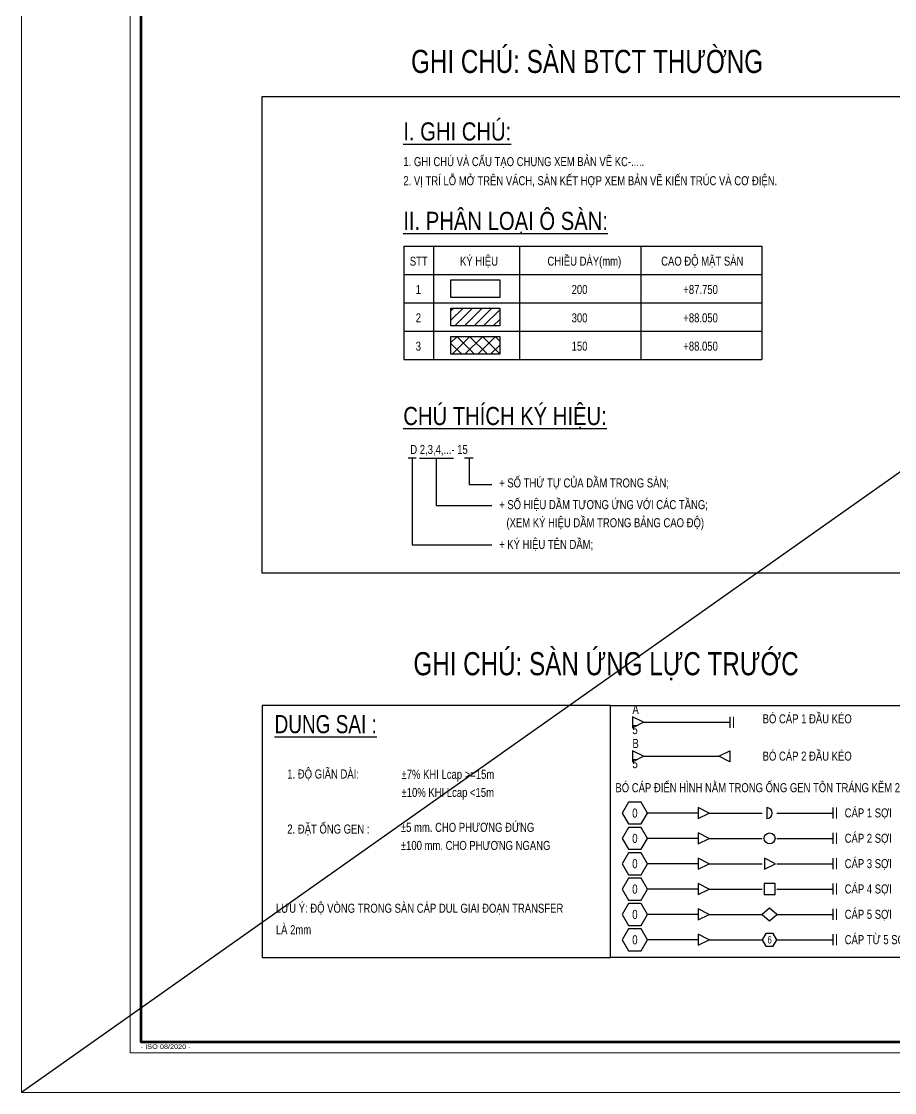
# Model space of a CAD drawing. Header units: millimetres. Extents: x 0 to 130105, y 0 to 70900.
# Drawn here: x 46005 to 70115, y 11500 to 41084 of the extents above; entities that cross this region are included whole.
import ezdxf
from ezdxf.enums import TextEntityAlignment as Align

# ---------------------------------------------------------------- set-up
doc = ezdxf.new("R2010")
doc.units = ezdxf.units.MM
doc.header["$MEASUREMENT"] = 0
doc.layers.get('0').update_dxf_attribs({"lineweight": 20})
doc.layers.get('DEFPOINTS').update_dxf_attribs({"color": 185, "lineweight": 20})
for name, color, linetype in [('03BORDER', 3, 'Continuous'), ('08HATCH', 251, 'Continuous'), ('CDC.03.BORDER', 3, 'Continuous'), ('CDC.06.TEXT', 2, 'Continuous'), ('CDC.09.COLUMN', 4, 'Continuous'), ('CDC.11.NOTE', 8, 'Continuous')]:
    doc.layers.add(name, color=color, linetype=linetype)
doc.layers.add('CDC -TEXT KHUNG', color=7, linetype='Continuous', lineweight=20)
doc.layers.add('CDC-KHUNGTEN', color=7, linetype='Continuous', lineweight=20)
doc.layers.add('KCS_Plotter', color=11, linetype='Continuous', plot=False)
doc.styles.add('ARIAL', font='arial.ttf', dxfattribs={"width": 0.6})
doc.styles.add('KT CDC', font='arial.ttf', dxfattribs={"width": 0.85, "height": 200})
doc.styles.add('SMTEXT', font='arial.ttf', dxfattribs={"width": 0.75})

# ---------------------------------------------------------------- blocks, each defined once
blk = doc.blocks.new('TEMP2')
at = {"layer": 'CDC.03.BORDER'}
for p, q in [((300, 0), (1751, 0)), ((2151, 0), (3675, 0)), ((3675, 150), (3675, -150)), ((3675, 150), (3675, -150))]:
    blk.add_line(p, q, dxfattribs=at)
blk.add_lwpolyline([(300, 0), (0, 150), (0, -150)], close=True, dxfattribs=at)
blk.add_lwpolyline([(300, 0), (0, 150), (0, -150)], close=True, dxfattribs=at)
blk.add_lwpolyline([(1875, 150), (1875, -150, 1)], format="xyb", close=True, dxfattribs=at)
at = {"layer": 'CDC.11.NOTE'}
blk.add_line((0, 0), (-1384, 0), dxfattribs=at)
blk.add_lwpolyline([(-1899, 298), (-2071, 0), (-1899, -298), (-1556, -298), (-1384, 0), (-1556, 298)], close=True, dxfattribs=at)
at = {"layer": 'DEFPOINTS', "color": 225}
blk.add_line((3775, 150), (3775, -150), dxfattribs=at)
blk.add_line((3775, 150), (3775, -150), dxfattribs=at)
at = {"layer": 'CDC.06.TEXT', "style": 'SMTEXT', "width": 0.75, "flags": 4}
blk.add_attdef('SH', text='', height=250, dxfattribs=at).set_placement((-1728, 0), align=Align.MIDDLE_CENTER)
at = {"layer": 'CDC.06.TEXT', "style": 'SMTEXT', "width": 0.75}
blk.add_attdef('KHOANGCACH', text='', height=200, rotation=360, dxfattribs=at).set_placement((-1315, 150), align=Align.MIDDLE_LEFT)
blk = doc.blocks.new('TEMP3')
at = {"layer": 'CDC.03.BORDER'}
for p, q in [((-2459, 0), (-100, 0)), ((-100, 150), (-100, -150)), ((-100, 150), (-100, -150))]:
    blk.add_line(p, q, dxfattribs=at)
blk.add_lwpolyline([(-2459, 0), (-2759, 150), (-2759, -150)], close=True, dxfattribs=at)
blk.add_lwpolyline([(-2459, 0), (-2759, 150), (-2759, -150)], close=True, dxfattribs=at)
at = {"layer": 'DEFPOINTS', "color": 225}
blk.add_line((0, 150), (0, -150), dxfattribs=at)
blk.add_line((0, 150), (0, -150), dxfattribs=at)
at = {"layer": 'DEFPOINTS', "style": 'SMTEXT', "width": 0.75}
for tag, p in [('SH', (-2759, 150)), ('SOSOICAP', (-2759, -400))]:
    blk.add_attdef(tag, p, '', height=250, dxfattribs=at)
blk = doc.blocks.new('TEMP4')
at = {"layer": 'CDC.03.BORDER'}
blk.add_line((-2359, 0), (-300, 0), dxfattribs=at)
for points in [[(-2359, 0), (-2659, 150), (-2659, -150)], [(-2359, 0), (-2659, 150), (-2659, -150)], [(-300, 0), (0, 150), (0, -150)], [(-300, 0), (0, 150), (0, -150)]]:
    blk.add_lwpolyline(points, close=True, dxfattribs=at)
at = {"layer": 'DEFPOINTS', "style": 'SMTEXT', "width": 0.75}
for tag, p in [('SH', (-2659, 150)), ('SOSOICAP', (-2659, -400))]:
    blk.add_attdef(tag, p, '', height=250, dxfattribs=at)
blk = doc.blocks.new('TEMP5')
at = {"layer": 'CDC.03.BORDER'}
for p, q in [((300, 0), (1751, 0)), ((2151, 0), (3675, 0)), ((3675, 150), (3675, -150)), ((3675, 150), (3675, -150))]:
    blk.add_line(p, q, dxfattribs=at)
for points in [[(300, 0), (0, 150), (0, -150)], [(300, 0), (0, 150), (0, -150)], [(1801, -150), (2101, -150), (2101, 150), (1801, 150)]]:
    blk.add_lwpolyline(points, close=True, dxfattribs=at)
at = {"layer": 'CDC.11.NOTE'}
blk.add_line((0, 0), (-1384, 0), dxfattribs=at)
blk.add_lwpolyline([(-1899, 298), (-2071, 0), (-1899, -298), (-1556, -298), (-1384, 0), (-1556, 298)], close=True, dxfattribs=at)
at = {"layer": 'DEFPOINTS', "color": 225}
blk.add_line((3775, 150), (3775, -150), dxfattribs=at)
blk.add_line((3775, 150), (3775, -150), dxfattribs=at)
at = {"layer": 'CDC.06.TEXT', "style": 'SMTEXT', "width": 0.75, "flags": 4}
blk.add_attdef('SH', text='', height=250, dxfattribs=at).set_placement((-1728, 0), align=Align.MIDDLE_CENTER)
at = {"layer": 'CDC.06.TEXT', "style": 'SMTEXT', "width": 0.75}
blk.add_attdef('KHOANGCACH', text='', height=200, rotation=360, dxfattribs=at).set_placement((-1315, 150), align=Align.MIDDLE_LEFT)
blk = doc.blocks.new('TEMP6')
at = {"layer": 'CDC.03.BORDER'}
for p, q in [((300, 0), (1751, 0)), ((2151, 0), (3675, 0)), ((3675, 150), (3675, -150)), ((3675, 150), (3675, -150))]:
    blk.add_line(p, q, dxfattribs=at)
blk.add_lwpolyline([(300, 0), (0, 150), (0, -150)], close=True, dxfattribs=at)
blk.add_lwpolyline([(300, 0), (0, 150), (0, -150)], close=True, dxfattribs=at)
blk.add_lwpolyline([(2151, 0), (1951, 175), (1751, 0), (1951, -175), (2151, 0)], dxfattribs=at)
at = {"layer": 'CDC.11.NOTE'}
blk.add_line((0, 0), (-1384, 0), dxfattribs=at)
blk.add_lwpolyline([(-1899, 298), (-2071, 0), (-1899, -298), (-1556, -298), (-1384, 0), (-1556, 298)], close=True, dxfattribs=at)
at = {"layer": 'DEFPOINTS', "color": 225}
blk.add_line((3775, 150), (3775, -150), dxfattribs=at)
blk.add_line((3775, 150), (3775, -150), dxfattribs=at)
at = {"layer": 'CDC.06.TEXT', "style": 'SMTEXT', "width": 0.75, "flags": 4}
blk.add_attdef('SH', text='', height=250, dxfattribs=at).set_placement((-1728, 0), align=Align.MIDDLE_CENTER)
at = {"layer": 'CDC.06.TEXT', "style": 'SMTEXT', "width": 0.75}
blk.add_attdef('KHOANGCACH', text='', height=200, rotation=360, dxfattribs=at).set_placement((-1315, 150), align=Align.MIDDLE_LEFT)
blk = doc.blocks.new('TEMP7')
at = {"layer": 'CDC.03.BORDER'}
for p, q in [((300, 0), (1751, 0)), ((2151, 0), (3675, 0)), ((3675, 150), (3675, -150)), ((3675, 150), (3675, -150))]:
    blk.add_line(p, q, dxfattribs=at)
for points in [[(300, 0), (0, 150), (0, -150)], [(300, 0), (0, 150), (0, -150)], [(1751, 0), (1851, -173), (2051, -173), (2151, 0), (2051, 173), (1851, 173)]]:
    blk.add_lwpolyline(points, close=True, dxfattribs=at)
at = {"layer": 'CDC.11.NOTE'}
blk.add_line((0, 0), (-1384, 0), dxfattribs=at)
blk.add_lwpolyline([(-1899, 298), (-2071, 0), (-1899, -298), (-1556, -298), (-1384, 0), (-1556, 298)], close=True, dxfattribs=at)
at = {"layer": 'DEFPOINTS', "color": 225}
blk.add_line((3775, 150), (3775, -150), dxfattribs=at)
blk.add_line((3775, 150), (3775, -150), dxfattribs=at)
at = {"layer": 'CDC.06.TEXT', "style": 'SMTEXT', "width": 0.75, "flags": 4}
for tag, height, p in [('SH', 250, (-1728, 0)), ('SOSOICAP', 200, (1951, 0))]:
    blk.add_attdef(tag, text='', height=height, dxfattribs=at).set_placement(p, align=Align.MIDDLE_CENTER)
at = {"layer": 'CDC.06.TEXT', "style": 'SMTEXT', "width": 0.75}
blk.add_attdef('KHOANGCACH', text='', height=200, rotation=360, dxfattribs=at).set_placement((-1315, 150), align=Align.MIDDLE_LEFT)
blk = doc.blocks.new('TEMP8')
at = {"layer": 'CDC.03.BORDER'}
for p, q in [((300, 0), (1751, 0)), ((2151, 0), (3675, 0)), ((3675, 150), (3675, -150)), ((3675, 150), (3675, -150))]:
    blk.add_line(p, q, dxfattribs=at)
for points in [[(300, 0), (0, 150), (0, -150)], [(300, 0), (0, 150), (0, -150)], [(2116, 0), (1816, 150), (1816, -150)]]:
    blk.add_lwpolyline(points, close=True, dxfattribs=at)
at = {"layer": 'CDC.11.NOTE'}
blk.add_line((0, 0), (-1384, 0), dxfattribs=at)
blk.add_lwpolyline([(-1899, 298), (-2071, 0), (-1899, -298), (-1556, -298), (-1384, 0), (-1556, 298)], close=True, dxfattribs=at)
at = {"layer": 'DEFPOINTS', "color": 225}
blk.add_line((3775, 150), (3775, -150), dxfattribs=at)
blk.add_line((3775, 150), (3775, -150), dxfattribs=at)
at = {"layer": 'CDC.06.TEXT', "style": 'SMTEXT', "width": 0.75, "flags": 4}
blk.add_attdef('SH', text='', height=250, dxfattribs=at).set_placement((-1728, 0), align=Align.MIDDLE_CENTER)
at = {"layer": 'CDC.06.TEXT', "style": 'SMTEXT', "width": 0.75}
blk.add_attdef('KHOANGCACH', text='', height=200, rotation=360, dxfattribs=at).set_placement((-1315, 150), align=Align.MIDDLE_LEFT)
blk = doc.blocks.new('TEMP9')
at = {"layer": 'CDC.03.BORDER'}
for p, q in [((300, 0), (1751, 0)), ((2151, 0), (3675, 0)), ((3675, 150), (3675, -150)), ((3675, 150), (3675, -150))]:
    blk.add_line(p, q, dxfattribs=at)
blk.add_lwpolyline([(300, 0), (0, 150), (0, -150)], close=True, dxfattribs=at)
blk.add_lwpolyline([(300, 0), (0, 150), (0, -150)], close=True, dxfattribs=at)
blk.add_circle((1951, 0), 150, dxfattribs=at)
at = {"layer": 'CDC.11.NOTE'}
blk.add_line((0, 0), (-1384, 0), dxfattribs=at)
blk.add_lwpolyline([(-1899, 298), (-2071, 0), (-1899, -298), (-1556, -298), (-1384, 0), (-1556, 298)], close=True, dxfattribs=at)
at = {"layer": 'DEFPOINTS', "color": 225}
blk.add_line((3775, 150), (3775, -150), dxfattribs=at)
blk.add_line((3775, 150), (3775, -150), dxfattribs=at)
at = {"layer": 'CDC.06.TEXT', "style": 'SMTEXT', "width": 0.75, "flags": 4}
blk.add_attdef('SH', text='', height=250, dxfattribs=at).set_placement((-1728, 0), align=Align.MIDDLE_CENTER)
at = {"layer": 'CDC.06.TEXT', "style": 'SMTEXT', "width": 0.75}
blk.add_attdef('KHOANGCACH', text='', height=200, rotation=360, dxfattribs=at).set_placement((-1315, 150), align=Align.MIDDLE_LEFT)
blk = doc.blocks.new('KHUNG TEN')
at = {"layer": 'CDC-KHUNGTEN', "color": 8}
blk.add_lwpolyline([(75096, 1100), (83000, 1100), (83000, 58300), (3000, 58300), (3000, 1100), (75096, 1100)], dxfattribs=at)
at = {"layer": 'CDC-KHUNGTEN', "color": 255, "lineweight": 60}
blk.add_lwpolyline([(74900, 1400), (74900, 58000), (3300, 58000), (3300, 1400), (74900, 1400)], close=True, dxfattribs=at)
at = {"layer": 'DEFPOINTS', "color": 1, "ltscale": 0.2}
blk.add_lwpolyline([(0, 0), (0, 59400), (84100, 59400), (84100, 0), (0, 0)], close=True, dxfattribs=at)
at = {"layer": 'CDC -TEXT KHUNG', "color": 6, "style": 'KT CDC', "width": 1.15}
blk.add_text('- ISO 08/2020 -', height=125.69, dxfattribs=at).set_placement((3294, 1206))

msp = doc.modelspace()

# ---------------------------------------------------------------- hatches: boundary and pattern name
at = {"layer": '08HATCH'}
h = msp.add_hatch(dxfattribs=at)
h.set_pattern_fill('ANSI31', color=256, scale=1500, style=0)
h.set_pattern_definition([(45, (-1552758.8, -625585.1), (-132.582521, 132.582521), [])])
h.paths.add_polyline_path([(59211.6, 33165.9), (57866.2, 33165.9), (57866.2, 32672.9), (59211.6, 32672.9)])
h = msp.add_hatch(dxfattribs=at)
h.set_pattern_fill('ANSI37', color=256, scale=2000, style=0)
h.set_pattern_definition([(45, (-1552758.8, -625585.1), (-176.776695, 176.776695), []), (135, (-1552758.8, -625585.1), (-176.776695, -176.776695), [])])
h.paths.add_polyline_path([(59211.6, 32383.2), (57866.2, 32383.2), (57866.2, 31890.2), (59211.6, 31890.2)])

# ---------------------------------------------------------------- linework, layer by layer
at = {"layer": '03BORDER'}
for p, q in [((56561.3, 34880.2), (66452.6, 34880.2)), ((56561.3, 34880.2), (56561.3, 31749.4)), ((57381.4, 34880.2), (57381.4, 31749.4)), ((59759.2, 34880.2), (59759.2, 31749.4)), ((59759.2, 34880.2), (59759.2, 31749.4)), ((63105.9, 34880.2), (63105.9, 31749.4)), ((63105.9, 34880.2), (63105.9, 31749.4)), ((66452.6, 34880.2), (66452.6, 31749.4)), ((56561.3, 34097.5), (66452.6, 34097.5)), ((56561.3, 33314.8), (66452.6, 33314.8)), ((56561.3, 32532.1), (66452.6, 32532.1)), ((56561.3, 31749.4), (66452.6, 31749.4))]:
    msp.add_line(p, q, dxfattribs=at)
for points in [[(57866.2, 33948.5), (59211.6, 33948.5), (59211.6, 33455.5), (57866.2, 33455.5)], [(57866.2, 33165.9), (59211.6, 33165.9), (59211.6, 32672.9), (57866.2, 32672.9)], [(57866.2, 32383.2), (59211.6, 32383.2), (59211.6, 31890.2), (57866.2, 31890.2)]]:
    msp.add_lwpolyline(points, close=True, dxfattribs=at)
at = {"layer": 'CDC.03.BORDER'}
for points in [[(52655.5, 39013.7), (70428.5, 39013.7), (70428.5, 25845.7), (52655.5, 25845.7)], [(52655.5, 15235.4), (62274.1, 15235.4), (62274.1, 22186.9), (52655.5, 22186.9)], [(62274.1, 22186.9), (74323.9, 22186.9), (74323.9, 15235.4), (62274.1, 15235.4)]]:
    msp.add_lwpolyline(points, close=True, dxfattribs=at)
at = {"layer": 'CDC.09.COLUMN'}
for p, q in [((56902.8, 29026.6), (56688.6, 29026.6)), ((56999.9, 29026.6), (57937.1, 29026.6)), ((58479, 29026.6), (58241.7, 29026.6))]:
    msp.add_line(p, q, dxfattribs=at)
at = {"layer": 'CDC.11.NOTE'}
for p, q in [((56795.7, 29026.6), (56795.7, 26625)), ((57460.9, 29026.6), (57460.9, 27718.7)), ((58365.4, 29026.6), (58365.4, 28292.1)), ((58365.4, 28292.1), (58995.4, 28292.1)), ((57460.9, 27718.7), (58995.4, 27718.7)), ((56795.7, 26625), (58995.4, 26625))]:
    msp.add_line(p, q, dxfattribs=at)
at = {"layer": 'KCS_Plotter'}
msp.add_line((130105.5, 70900.3), (46005.5, 11500.3), dxfattribs=at)

# ---------------------------------------------------------------- block references
ref = msp.add_blockref('TEMP3', (65665.6, 21728.9), dxfattribs=dict(xscale=1.011122124269604, yscale=1.011122124269604, zscale=1.011122124269604))
ref.add_attrib('SH', 'A', dxfattribs={"layer": 'DEFPOINTS', "height": 252.8, "style": 'SMTEXT', "width": 0.75}).set_placement((62876.4, 21880.6), align=Align.BOTTOM_LEFT)
ref.add_attrib('SOSOICAP', '5', dxfattribs={"layer": 'DEFPOINTS', "height": 252.8, "style": 'SMTEXT', "width": 0.75}).set_placement((62876.4, 21324.5), align=Align.BOTTOM_LEFT)
ref = msp.add_blockref('TEMP4', (65564.5, 20788.7), dxfattribs=dict(xscale=1.011122124269604, yscale=1.011122124269604, zscale=1.011122124269604))
ref.add_attrib('SH', 'B', dxfattribs={"layer": 'DEFPOINTS', "height": 252.8, "style": 'SMTEXT', "width": 0.75}).set_placement((62876.4, 20940.3), align=Align.BOTTOM_LEFT)
ref.add_attrib('SOSOICAP', '5', dxfattribs={"layer": 'DEFPOINTS', "height": 252.8, "style": 'SMTEXT', "width": 0.75}).set_placement((62876.4, 20384.2), align=Align.BOTTOM_LEFT)
ref = msp.add_blockref('TEMP2', (64691.9, 19219.8), dxfattribs=dict(xscale=1.011122124269604, yscale=1.011122124269604, zscale=1.011122124269604))
ref.add_attrib('SH', '0', dxfattribs={"layer": 'CDC.06.TEXT', "height": 252.8, "style": 'SMTEXT', "width": 0.75}).set_placement((62945, 19219.8), align=Align.MIDDLE_CENTER)
ref = msp.add_blockref('TEMP9', (64691.9, 18519.8), dxfattribs=dict(xscale=1.011122124269604, yscale=1.011122124269604, zscale=1.011122124269604))
ref.add_attrib('SH', '0', dxfattribs={"layer": 'CDC.06.TEXT', "height": 252.8, "style": 'SMTEXT', "width": 0.75}).set_placement((62945, 18519.8), align=Align.MIDDLE_CENTER)
ref = msp.add_blockref('TEMP8', (64691.9, 17819.8), dxfattribs=dict(xscale=1.011122124269604, yscale=1.011122124269604, zscale=1.011122124269604))
ref.add_attrib('SH', '0', dxfattribs={"layer": 'CDC.06.TEXT', "height": 252.8, "style": 'SMTEXT', "width": 0.75}).set_placement((62945, 17819.8), align=Align.MIDDLE_CENTER)
ref = msp.add_blockref('TEMP5', (64691.9, 17119.8), dxfattribs=dict(xscale=1.011122124269604, yscale=1.011122124269604, zscale=1.011122124269604))
ref.add_attrib('SH', '0', dxfattribs={"layer": 'CDC.06.TEXT', "height": 252.8, "style": 'SMTEXT', "width": 0.75}).set_placement((62945, 17119.8), align=Align.MIDDLE_CENTER)
ref = msp.add_blockref('TEMP6', (64691.9, 16419.8), dxfattribs=dict(xscale=1.011122124269604, yscale=1.011122124269604, zscale=1.011122124269604))
ref.add_attrib('SH', '0', dxfattribs={"layer": 'CDC.06.TEXT', "height": 252.8, "style": 'SMTEXT', "width": 0.75}).set_placement((62945, 16419.8), align=Align.MIDDLE_CENTER)
ref = msp.add_blockref('TEMP7', (64691.9, 15719.8), dxfattribs=dict(xscale=1.011122124269604, yscale=1.011122124269604, zscale=1.011122124269604))
ref.add_attrib('SH', '0', dxfattribs={"layer": 'CDC.06.TEXT', "height": 252.8, "style": 'SMTEXT', "width": 0.75}).set_placement((62945, 15719.8), align=Align.MIDDLE_CENTER)
ref.add_attrib('SOSOICAP', '6', dxfattribs={"layer": 'CDC.06.TEXT', "height": 202.2, "style": 'SMTEXT', "width": 0.75}).set_placement((66664.7, 15719.8), align=Align.MIDDLE_CENTER)
at = {"layer": 'CDC.06.TEXT'}
msp.add_blockref('KHUNG TEN', (46005.5, 11500.3), dxfattribs=at)

# ---------------------------------------------------------------- texts
at = {"layer": 'CDC.06.TEXT', "style": 'SMTEXT', "width": 0.75}
for s, height, p in [('GHI CHÚ: SÀN BTCT THƯỜNG', 637.795, (56765.2, 39661.5)), ('KÝ HIỆU ', 250, (58116.8, 34338.2)), ('CHIỀU DÀY(mm)', 250, (60530.8, 34338.2)), ('CAO ÐỘ MẶT SÀN', 250, (63670.6, 34338.2)), ('STT', 250, (56729.4, 34338.2)), ('1', 250, (56893.4, 33555.6)), ('200', 250, (61198.7, 33555.6)), ('+87.750', 250, (64282.3, 33555.6)), ('2', 250, (56893.4, 32772.9)), ('300', 250, (61198.7, 32772.9)), ('+88.050', 250, (64282.3, 32772.9)), ('3', 250, (56893.4, 31990.2)), ('150', 250, (61198.7, 31990.2)), ('+88.050', 250, (64282.3, 31990.2)), ('+ SỐ THỨ TỰ CỦA DẦM TRONG SÀN;', 250, (59196.3, 28213.6)), ('+ SỐ HIỆU DẦM TƯƠNG ỨNG VỚI CÁC TẦNG;', 250, (59196.3, 27613.6)), ('(XEM KÝ HIỆU DẦM TRONG BẢNG CAO ĐỘ)', 250, (59398, 27113.6)), ('+ KÝ HIỆU TÊN DẦM;', 250, (59196.3, 26513.6)), ('GHI CHÚ: SÀN ỨNG LỰC TRƯỚC', 637.795, (56830.1, 23026.8)), (' %%UDUNG SAI :', 500, (52850.1, 21426.1)), ('BÓ CÁP 1 ĐẦU KÉO', 250, (66472.8, 21698.8)), ('BÓ CÁP 2 ĐẦU KÉO', 250, (66472.8, 20668.1)), ('1. ĐỘ GIÃN DÀI:', 250, (53346.1, 20173.9)), ('%%P7%%% KHI Lcap >=15m', 250, (56501.4, 20165.2)), ('BÓ CÁP ĐIỂN HÌNH NẰM TRONG ỐNG GEN TÔN TRÁNG KẼM 20x70 NHƯ HÌNH TRÊN', 250, (62407.5, 19796.2)), ('%%P10%%% KHI Lcap <15m', 250, (56501.4, 19665.2)), (' CÁP 1 SỢI', 250, (68664.7, 19099.2)), ('2. ĐẶT ỐNG GEN :', 250, (53346.1, 18653.7)), ('%%P5 mm. CHO PHƯƠNG ĐỨNG', 250, (56483.8, 18701.1)), (' CÁP 2 SỢI', 250, (68664.7, 18399.2)), ('%%P100 mm. CHO PHƯƠNG NGANG', 250, (56483.8, 18201.1)), (' CÁP 3 SỢI', 250, (68664.7, 17699.2)), (' CÁP 4 SỢI', 250, (68664.7, 16999.2)), ('LƯU Ý: ĐỘ VÒNG TRONG SÀN CÁP DUL GIAI ĐOẠN TRANSFER', 250, (53030.6, 16466.8)), (' CÁP 5 SỢI', 250, (68664.7, 16299.2)), ('LÀ 2mm', 250, (53030.6, 15873.4)), (' CÁP TỪ 5 SỢI TRỞ LÊN', 250, (68664.7, 15599.2))]:
    msp.add_text(s, height=height, dxfattribs=at).set_placement(p)
at = {"layer": 'CDC.06.TEXT', "color": 4, "style": 'ARIAL', "width": 0.8}
for s, p in [('%%UI. GHI CHÚ:', (56550.3, 37795.8)), ('%%UII. PHÂN LOẠI Ô SÀN:', (56550.3, 35325.7)), ('%%UCHÚ THÍCH KÝ HIỆU:', (56550.3, 29937))]:
    msp.add_text(s, height=500, dxfattribs=at).set_placement(p)
at = {"layer": 'CDC.06.TEXT', "style": 'SMTEXT', "width": 0.75}
for s, p in [('1. GHI CHÚ VÀ CẤU TẠO CHUNG XEM BẢN VẼ KC-.....', (56552.7, 37212.5, -460603.7)), ('2. VỊ TRÍ LỖ MỞ TRÊN VÁCH, SÀN KẾT HỢP XEM BẢN VẼ KIẾN TRÚC VÀ CƠ ĐIỆN.', (56552.7, 36685.2, -460603.7)), ('D 2,3,4,...- 15', (56743.3, 29262))]:
    msp.add_text(s, height=250, dxfattribs=at).set_placement(p, align=Align.MIDDLE_LEFT)

doc.saveas('drawing.dxf')
